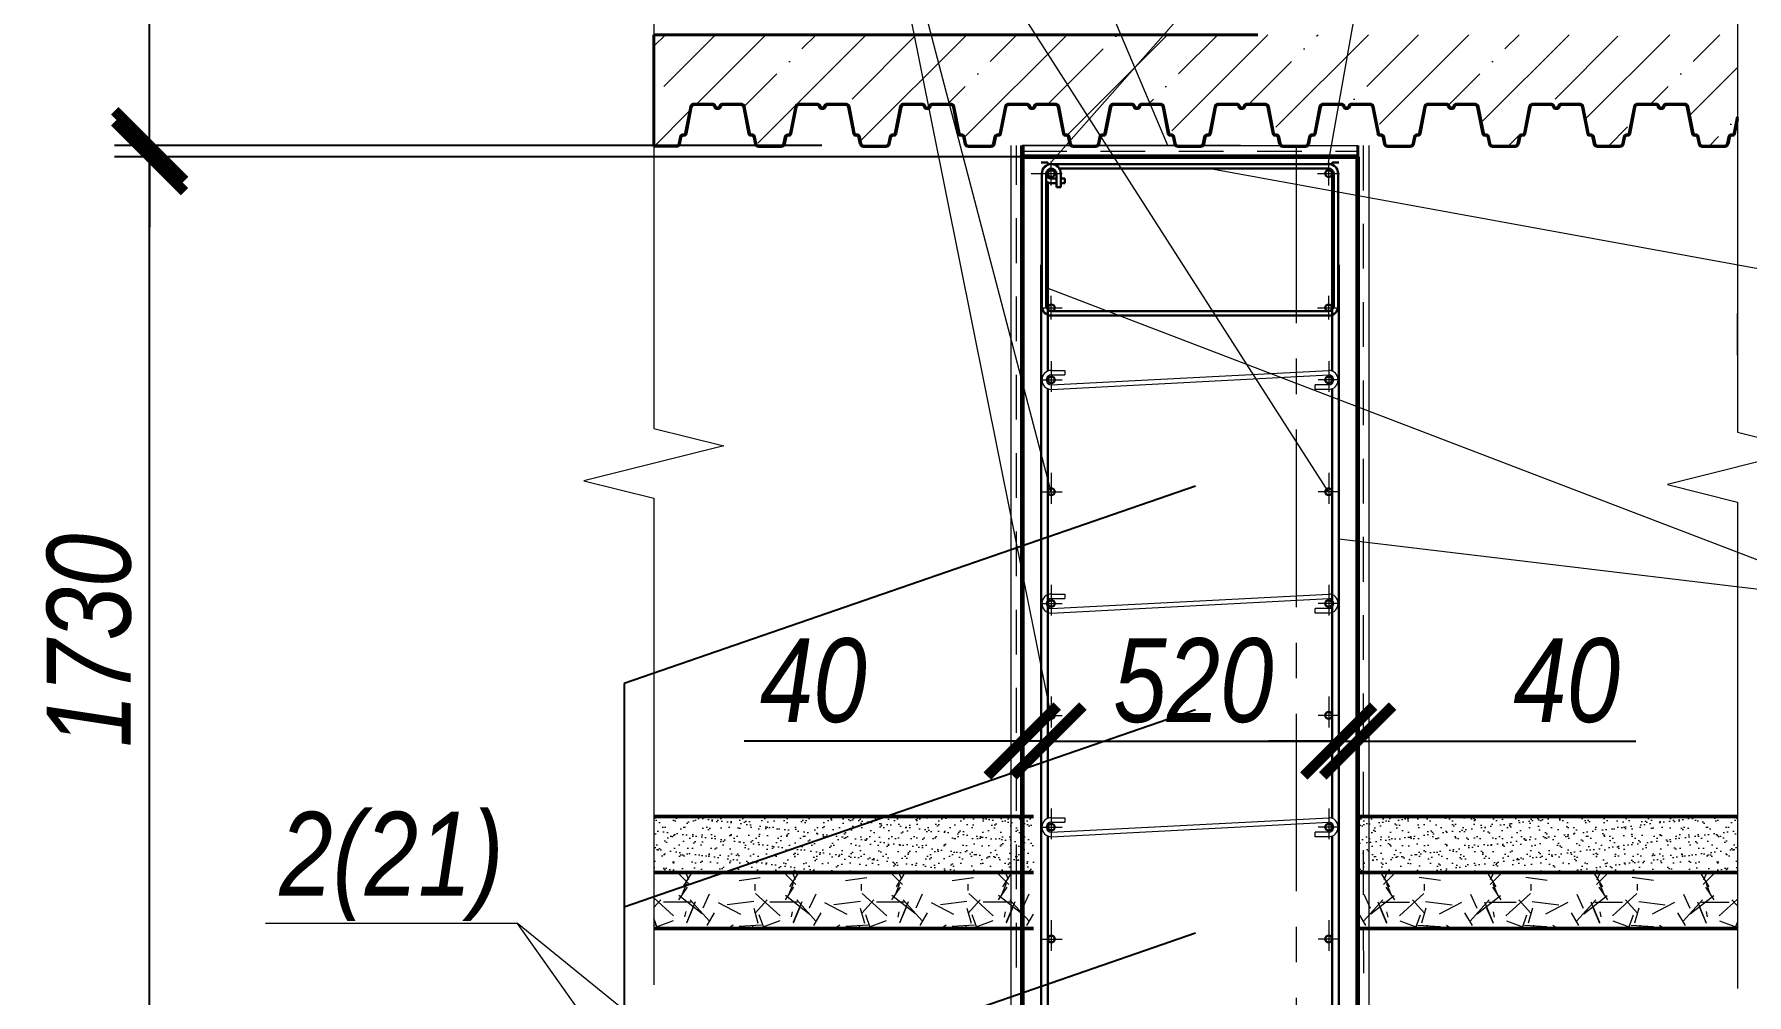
# Model space of a CAD drawing. Header units: millimetres. Extents: x 1582001 to 3303937, y 226471 to 491235.
# Drawn here: x 1839145 to 1845270, y 328805 to 332241 of the extents above; entities that cross this region are included whole.
import ezdxf

# ---------------------------------------------------------------- set-up
doc = ezdxf.new("R2010")
doc.units = ezdxf.units.MM
doc.linetypes.add('CENTER', pattern=[50.8, 31.75, -6.35, 6.35, -6.35])
doc.linetypes.add('DASHDOT', pattern=[25.4, 12.7, -6.35, 0, -6.35])
doc.layers.get('Defpoints').update_dxf_attribs({"color": 255, "lineweight": 30})
for name, color, linetype, lineweight in [('A-Wall-G', 22, 'Continuous', 50), ('армирование', 20, 'Continuous', 30), ('Монолит', 234, 'Continuous', 60), ('Осевые', 214, 'DASHDOT', 13), ('Оси', 251, 'CENTER', 9), ('перекрытия', 7, 'Continuous', 40), ('Размеры', 7, 'Continuous', 18), ('Стены несущие', 7, 'Continuous', 40)]:
    doc.layers.add(name, color=color, linetype=linetype, lineweight=lineweight)
doc.styles.get("Standard").update_dxf_attribs({"font": 'ARIALNI.TTF', "height": 300})
doc.styles.add('Текст', font='ARIALNI.TTF')
doc.dimstyles.new('х2', dxfattribs={"dimscale": 100, "dimtxt": 2.5, "dimasz": 2.5, "dimexe": 1.25, "dimexo": 0.625, "dimtad": 1, "dimdec": 0, "dimlfac": 0.5, "dimtxsty": 'Standard', "dimblk": 'ARCHTICK', "dimcen": 2.5, "dimadec": 0, "dimazin": 0, "dimtfac": 1, "dimtdec": 0, "dimtmove": 0, "dimatfit": 3, "dimfxl": 0, "dimarcsym": 0})
pattern_1 = [(45, (311969.05, 67226.4), (-179.605122, 179.605122), []), (45, (312148.65, 67226.4), (-179.605122, 179.605122), [317.5, -63.5, 0, -63.5])]

# ---------------------------------------------------------------- blocks, each defined once
blk = doc.blocks.new('_ArchTick')
at = {"color": 0, "linetype": 'ByBlock', "const_width": 0.15}
blk.add_lwpolyline([(-0.5, -0.5), (0.5, 0.5)], dxfattribs=at)
blk = doc.blocks.new('*D1297')
at = {"layer": 'Defpoints', "color": 0, "lineweight": -3, "ltscale": 100, "transparency": 16777216}
for p in [(1842770.6, 329883.2), (1843810.6, 329883.2), (1843810.6, 329712.8)]:
    blk.add_point(p, dxfattribs=at)
at = {"layer": 'Размеры', "color": 0, "lineweight": -2, "ltscale": 100, "transparency": 16777216}
for p, q in [((1842770.6, 329820.7), (1842770.6, 329587.8)), ((1843810.6, 329820.7), (1843810.6, 329587.8)), ((1842770.6, 329712.8), (1843810.6, 329712.8))]:
    blk.add_line(p, q, dxfattribs=at)
at = {"layer": 'Размеры', "color": 0, "lineweight": -2, "ltscale": 100, "transparency": 16777216, "xscale": 250, "yscale": 250, "zscale": 250, "rotation": 180}
blk.add_blockref('_ArchTick', (1842770.6, 329712.8), dxfattribs=at)
at = {"layer": 'Размеры', "color": 0, "lineweight": -2, "ltscale": 100, "transparency": 16777216, "xscale": 250, "yscale": 250, "zscale": 250}
blk.add_blockref('_ArchTick', (1843810.6, 329712.8), dxfattribs=at)
at = {"layer": 'Размеры', "color": 0, "ltscale": 100, "transparency": 16777216, "insert": (1843290.6, 329928.5), "char_height": 300, "attachment_point": 5}
blk.add_mtext('520', dxfattribs=at)
blk = doc.blocks.new('*D1298')
at = {"layer": 'Defpoints', "color": 0, "lineweight": -3, "ltscale": 100, "transparency": 16777216}
for p in [(1843878.4, 329924.1), (1843810.6, 329752.4), (1843878.4, 329712.8)]:
    blk.add_point(p, dxfattribs=at)
at = {"layer": 'Размеры', "color": 0, "lineweight": -2, "ltscale": 100, "transparency": 16777216}
for p, q in [((1843878.4, 329861.6), (1843878.4, 329587.8)), ((1843810.6, 329712.8), (1843560.6, 329712.8)), ((1843810.6, 329712.8), (1843878.4, 329712.8)), ((1843878.4, 329712.8), (1844873.2, 329712.8)), ((1843810.6, 329689.9), (1843810.6, 329587.8))]:
    blk.add_line(p, q, dxfattribs=at)
at = {"layer": 'Размеры', "color": 0, "lineweight": -2, "ltscale": 100, "transparency": 16777216, "xscale": 250, "yscale": 250, "zscale": 250}
blk.add_blockref('_ArchTick', (1843810.6, 329712.8), dxfattribs=at)
at = {"layer": 'Размеры', "color": 0, "lineweight": -2, "ltscale": 100, "transparency": 16777216, "xscale": 250, "yscale": 250, "zscale": 250, "rotation": 180}
blk.add_blockref('_ArchTick', (1843878.4, 329712.8), dxfattribs=at)
at = {"layer": 'Размеры', "color": 0, "ltscale": 100, "transparency": 16777216, "insert": (1844625.8, 329928.5), "char_height": 300, "attachment_point": 5}
blk.add_mtext('40', dxfattribs=at)
blk = doc.blocks.new('*D1299')
at = {"layer": 'Defpoints', "color": 0, "lineweight": -3, "ltscale": 100, "transparency": 16777216}
for p in [(1842678.6, 329843.6), (1842770.6, 329843.6), (1842678.6, 329712.8)]:
    blk.add_point(p, dxfattribs=at)
at = {"layer": 'Размеры', "color": 0, "lineweight": -2, "ltscale": 100, "transparency": 16777216}
for p, q in [((1842678.6, 329781.1), (1842678.6, 329587.8)), ((1842770.6, 329781.1), (1842770.6, 329587.8)), ((1842678.6, 329712.8), (1841683.8, 329712.8)), ((1842770.6, 329712.8), (1842678.6, 329712.8)), ((1842770.6, 329712.8), (1843020.6, 329712.8))]:
    blk.add_line(p, q, dxfattribs=at)
at = {"layer": 'Размеры', "color": 0, "lineweight": -2, "ltscale": 100, "transparency": 16777216, "xscale": 250, "yscale": 250, "zscale": 250}
blk.add_blockref('_ArchTick', (1842678.6, 329712.8), dxfattribs=at)
at = {"layer": 'Размеры', "color": 0, "lineweight": -2, "ltscale": 100, "transparency": 16777216, "xscale": 250, "yscale": 250, "zscale": 250, "rotation": 180}
blk.add_blockref('_ArchTick', (1842770.6, 329712.8), dxfattribs=at)
at = {"layer": 'Размеры', "color": 0, "ltscale": 100, "transparency": 16777216, "insert": (1841931.2, 329928.5), "char_height": 300, "attachment_point": 5}
blk.add_mtext('40', dxfattribs=at)
blk = doc.blocks.new('*D1300')
at = {"layer": 'Defpoints', "color": 0, "lineweight": -3, "ltscale": 100, "transparency": 16777216}
for p in [(1839557.4, 331802.6), (1842862.6, 331802.6), (1841778.6, 328342.6)]:
    blk.add_point(p, dxfattribs=at)
at = {"layer": 'Размеры', "color": 0, "lineweight": -2, "ltscale": 100, "transparency": 16777216}
for p, q in [((1842800.1, 331802.6), (1839432.4, 331802.6)), ((1839557.4, 328342.6), (1839557.4, 331802.6)), ((1841716.1, 328342.6), (1839432.4, 328342.6))]:
    blk.add_line(p, q, dxfattribs=at)
at = {"layer": 'Размеры', "color": 0, "lineweight": -2, "ltscale": 100, "transparency": 16777216, "xscale": 250, "yscale": 250, "zscale": 250}
for p, rotation in [((1839557.4, 331802.6), 90), ((1839557.4, 328342.6), 270)]:
    blk.add_blockref('_ArchTick', p, dxfattribs=dict(at, rotation=rotation))
at = {"layer": 'Размеры', "color": 0, "ltscale": 100, "transparency": 16777216, "insert": (1839341.7, 330072.6), "char_height": 300, "attachment_point": 5, "rotation": 90}
blk.add_mtext('1730', dxfattribs=at)
blk = doc.blocks.new('*D1309')
at = {"layer": 'Defpoints', "color": 0, "lineweight": -3, "ltscale": 100, "transparency": 16777216}
for p in [(1839557.4, 331842.6), (1842024.2, 331842.6), (1842024.2, 331802.6)]:
    blk.add_point(p, dxfattribs=at)
at = {"layer": 'Размеры', "color": 0, "lineweight": -2, "ltscale": 100, "transparency": 16777216}
for p, q in [((1839557.4, 331842.6), (1839557.4, 332832.9)), ((1841961.7, 331842.6), (1839432.4, 331842.6)), ((1841961.7, 331802.6), (1839432.4, 331802.6)), ((1839557.4, 331802.6), (1839557.4, 331842.6)), ((1839557.4, 331802.6), (1839557.4, 331552.6))]:
    blk.add_line(p, q, dxfattribs=at)
at = {"layer": 'Размеры', "color": 0, "lineweight": -2, "ltscale": 100, "transparency": 16777216, "xscale": 250, "yscale": 250, "zscale": 250}
for p, rotation in [((1839557.4, 331842.6), 270), ((1839557.4, 331802.6), 90)]:
    blk.add_blockref('_ArchTick', p, dxfattribs=dict(at, rotation=rotation))
at = {"layer": 'Размеры', "color": 0, "ltscale": 100, "transparency": 16777216, "insert": (1839341.7, 332587.8), "char_height": 300, "attachment_point": 5, "rotation": 90}
blk.add_mtext('20', dxfattribs=at)
blk = doc.blocks.new('1')
at = {"layer": 'перекрытия', "lineweight": 40, "ltscale": 100}
for p, q in [((132.3, 142.3), (113.5, 46.8)), ((134, 141.9), (115.3, 46.5)), ((209.6, 151.8), (143.9, 151.8)), ((209.6, 150), (143.9, 150)), ((229.8, 137.8), (225.5, 137.8)), ((229.8, 136), (225.5, 136)), ((311.4, 151.8), (245.6, 151.8)), ((311.4, 150), (245.6, 150)), ((321.2, 141.9), (340, 46.5)), ((323, 142.3), (341.8, 46.8)), ((507.3, 142.3), (488.5, 46.8)), ((509, 141.9), (490.3, 46.5)), ((584.6, 151.8), (518.9, 151.8)), ((584.6, 150), (518.9, 150)), ((604.8, 137.8), (600.5, 137.8)), ((604.8, 136), (600.5, 136)), ((686.4, 151.8), (620.6, 151.8)), ((686.4, 150), (620.6, 150)), ((696.2, 141.9), (715, 46.5)), ((698, 142.3), (716.8, 46.8)), ((0, 1.8), (80.3, 1.8)), ((95, 33.9), (90.3, 10)), ((96.7, 33.5), (92, 9.7)), ((107.4, 41.8), (104.6, 41.8)), ((107.4, 40), (104.6, 40)), ((347.8, 41.8), (350.7, 41.8)), ((347.8, 40), (350.7, 40)), ((358.5, 33.5), (363.2, 9.7)), ((360.3, 33.9), (365, 10)), ((375, 1.8), (455.3, 1.8)), ((375, 0), (455.3, 0)), ((470, 33.9), (465.3, 10)), ((470, 33.9), (465.3, 10)), ((471.7, 33.5), (467, 9.7)), ((471.7, 33.5), (467, 9.7)), ((482.4, 41.8), (479.6, 41.8)), ((482.4, 41.8), (479.6, 41.8)), ((482.4, 40), (479.6, 40)), ((482.4, 40), (479.6, 40)), ((722.8, 41.8), (725.7, 41.8)), ((722.8, 40), (725.7, 40)), ((733.5, 33.5), (738.2, 9.7)), ((735.3, 33.9), (740, 10)), ((750, 1.8), (830.3, 1.8)), ((750, 0), (830.3, 0))]:
    blk.add_line(p, q, dxfattribs=at)
for centre, radius, start, end in [((143.9, 140), 11.8, 90, 168.87383), ((143.9, 140), 10, 90, 168.87383), ((209.6, 142), 9.8, 7.18076, 90), ((209.6, 142), 8, 7.18076, 90), ((225.5, 144), 8, 187.18076, 270), ((225.5, 144), 6.2, 187.18076, 270), ((229.8, 144), 6.2, 270, 352.81924), ((229.8, 144), 8, 270, 352.81924), ((245.6, 142), 9.8, 90, 172.81924), ((245.6, 142), 8, 90, 172.81924), ((311.4, 140), 11.8, 11.12617, 90), ((311.4, 140), 10, 11.12617, 90), ((518.9, 140), 11.8, 90, 168.87383), ((518.9, 140), 10, 90, 168.87383), ((584.6, 142), 9.8, 7.18076, 90), ((584.6, 142), 8, 7.18076, 90), ((600.5, 144), 8, 187.18076, 270), ((600.5, 144), 6.2, 187.18076, 270), ((604.8, 144), 6.2, 270, 352.81924), ((604.8, 144), 8, 270, 352.81924), ((620.6, 142), 9.8, 90, 172.81924), ((620.6, 142), 8, 90, 172.81924), ((686.4, 140), 11.8, 11.12617, 90), ((686.4, 140), 10, 11.12617, 90), ((80.3, 12), 10.2, 270, 348.87383), ((80.3, 12), 12, 270, 348.87383), ((104.6, 32), 9.8, 90, 168.87383), ((104.6, 32), 8, 90, 168.87383), ((107.4, 48), 6.2, 270, 348.87383), ((107.4, 48), 8, 270, 348.87383), ((347.8, 48), 8, 191.12617, 270), ((347.8, 48), 6.2, 191.12617, 270), ((350.7, 32), 9.8, 11.12617, 90), ((350.7, 32), 8, 11.12617, 90), ((375, 12), 12, 191.12617, 270), ((375, 12), 10.2, 191.12617, 270), ((455.3, 12), 10.2, 270, 348.87383), ((455.3, 12), 10.2, 270, 348.87383), ((455.3, 12), 12, 270, 348.87383), ((455.3, 12), 12, 270, 348.87383), ((479.6, 32), 9.8, 90, 168.87383), ((479.6, 32), 9.8, 90, 168.87383), ((479.6, 32), 8, 90, 168.87383), ((479.6, 32), 8, 90, 168.87383), ((482.4, 48), 6.2, 270, 348.87383), ((482.4, 48), 6.2, 270, 348.87383), ((482.4, 48), 8, 270, 348.87383), ((482.4, 48), 8, 270, 348.87383), ((722.8, 48), 8, 191.12617, 270), ((722.8, 48), 6.2, 191.12617, 270), ((725.7, 32), 9.8, 11.12617, 90), ((725.7, 32), 8, 11.12617, 90), ((750, 12), 12, 191.12617, 270), ((750, 12), 10.2, 191.12617, 270)]:
    blk.add_arc(centre, radius, start, end, dxfattribs=at)

msp = doc.modelspace()

# ---------------------------------------------------------------- hatches: boundary and pattern name
at = {"layer": 'Размеры', "ltscale": 100}
h = msp.add_hatch(dxfattribs=at)
h.set_pattern_fill('ANSI35', color=256, scale=40, style=0)
h.set_pattern_definition(pattern_1)
h.paths.add_polyline_path([(1843520.8, 331988.7), (1843520.8, 332239.5), (1841361, 332239.5), (1841361, 331841.3), (1841441.2, 331841.3), (1841492.9, 331980), (1841504.8, 331991.3), (1841674.6, 331991.1), (1841683.9, 331981.8), (1841736, 331841.3), (1841816.2, 331841.3), (1841868.2, 331981.8), (1841879.8, 331991.3), (1842047.4, 331991.3), (1842054.9, 331988.6), (1842111, 331841.3), (1842191.2, 331841.3), (1842250.4, 331990.4), (1842422.4, 331991.3), (1842429, 331989.2), (1842486, 331841.3), (1842566.2, 331841.3), (1842623.7, 331989.6), (1842801.1, 331990.7), (1842861, 331841.3), (1842941.2, 331841.3), (1843001.7, 331990.9), (1843175.6, 331990.8), (1843236, 331841.3), (1843316.2, 331841.3), (1843373.3, 331989.3)])
h = msp.add_hatch(dxfattribs=at)
h.set_pattern_fill('ANSI35', color=256, scale=40, style=0)
h.set_pattern_definition(pattern_1)
h.paths.add_polyline_path([(1845236.2, 331958.1), (1845236.2, 332239.5), (1843236, 332239.5), (1843236, 331841.3), (1843316.2, 331841.3), (1843367.9, 331980), (1843379.8, 331991.3), (1843549.6, 331991.1), (1843558.9, 331981.8), (1843611, 331841.3), (1843691.2, 331841.3), (1843743.2, 331981.8), (1843754.8, 331991.3), (1843922.4, 331991.3), (1843929.9, 331988.6), (1843986, 331841.3), (1844066.2, 331841.3), (1844125.4, 331990.4), (1844297.4, 331991.3), (1844304, 331989.2), (1844361, 331841.3), (1844441.2, 331841.3), (1844498.7, 331989.6), (1844676.1, 331990.7), (1844736, 331841.3), (1844816.2, 331841.3), (1844876.7, 331990.9), (1845050.6, 331990.8), (1845111, 331841.3), (1845191.2, 331841.3)])
h = msp.add_hatch(dxfattribs=at)
h.set_pattern_fill('AR-SAND', color=256, style=0)
h.set_pattern_definition([(142.5, (3376007.395, 53498.973), (1.6000313, 48.9413237), [0, -38.608, 0, -43.18, 0, -41.275]), (172.5, (3376007.395, 53498.973), (-44.9523283, 71.68251), [0, -20.828, 0, -34.798, 0, -13.335]), (212.5, (3376038.637, 53498.973), (-79.099237, 0.1437185), [0, -12.7, 0, -45.72, 0, -59.69]), (222.5, (3376038.64, 53498.973), (-76.3556452, 22.2929323), [0, -6.35, 0, -29.972, 0, -34.29])])
h.paths.add_polyline_path([(1842718.6, 329442.6), (1842718.6, 329242.6), (1841361, 329242.6), (1841361, 329442.6)])
h = msp.add_hatch(dxfattribs=at)
h.set_pattern_fill('AR-SAND', color=256, style=0)
h.set_pattern_definition([(37.5, (310589.81, 53498.973), (-1.6000313, 48.9413237), [0, -38.608, 0, -43.18, 0, -41.275]), (7.5, (310589.81, 53498.973), (44.9523283, 71.68251), [0, -20.828, 0, -34.798, 0, -13.335]), (327.5, (310558.57, 53498.973), (79.099237, 0.1437185), [0, -12.7, 0, -45.72, 0, -59.69]), (317.5, (310558.57, 53498.973), (76.3556452, 22.2929323), [0, -6.35, 0, -29.972, 0, -34.29])])
h.paths.add_polyline_path([(1843878.6, 329442.6), (1843878.6, 329242.6), (1845236.2, 329242.6), (1845236.2, 329442.6)])
h = msp.add_hatch(dxfattribs=at)
h.set_pattern_fill('GRAVEL', color=256, scale=15, style=0)
h.set_pattern_definition([(311.9872, (3375733.075, 53879.973), (3048.0025899, -3429.00421343), [51.25815, -5074.575]), (355.0303, (3375767.365, 53841.873), (-4572.00739593, 380.9973113), [87.96075, -8708.1]), (47.4896, (3375854.995, 53834.253), (-3809.99722775, -4191.00409387), [62.0223, -6140.205]), (272.7263, (3376003.585, 53739.003), (-380.99834562, 7619.997548), [80.10075, -7929.96]), (247.1663, (3376007.395, 53658.993), (1905.00540833, 4572.0025995), [78.5451, -7775.97]), (182.7263, (3375976.915, 53586.603), (7619.997548, 380.99834562), [80.10075, -7929.96]), (142.3058, (3375896.905, 53582.793), (4953.00312919, -3809.99660355), [105.9291, -10486.965]), (107.7447, (3375813.085, 53647.563), (-2667.00533482, 8382.0024309), [100.008, -9900.795]), (58.5704, (3375782.605, 53742.813), (3048.0007853, 4952.994174), [80.37195, -7956.825]), (4.7636, (3375824.515, 53811.393), (-4190.99670796, -380.9964244), [91.75695, -4496.085]), (317.6026, (3375915.955, 53819.013), (4572.00013759, -4190.9945476), [118.6617, -11747.52]), (41.1859, (3375626.395, 53735.193), (2666.9983011, 2285.9964836), [40.50075, -4009.59]), (8.5308, (3375656.875, 53761.863), (-4952.99243934, -762.00192), [77.0523, -7628.19]), (315, (3375733.07, 53773.3), (8e-14, -380.99974), [53.88135, -484.9335]), (336.8014, (3375759.745, 53819.013), (-1905.0064238, 762.0033411), [29.01615, -2872.59]), (248.1986, (3375786.415, 53807.58), (381.0002673, 1143.0007363), [41.0349, -2010.72]), (149.0362, (3375771.175, 53769.483), (-1142.9987932, 762.0005938), [66.648, -2154.945]), (18.4349, (3375714.02, 53803.77), (-762.000348, -380.999433), [48.19305, -1156.635]), (163.6105, (3376007.395, 53807.583), (-3810.0021021, 1142.9976225), [67.5132, -6683.82]), (109.6538, (3375942.625, 53826.633), (1523.9957533, -4190.9940733), [56.63985, -5607.33]), (246.8014, (3375714.025, 53879.973), (762.0033411, 1905.0064238), [58.032, -2843.58]), (196.3895, (3375691.165, 53826.633), (3810.0021021, 1142.9976225), [67.5132, -6683.82]), (200.556, (3376007.395, 53571.363), (1905.0023646, 761.9990754), [65.10525, -3190.155]), (245.2249, (3375946.435, 53548.503), (1904.99556054, 4190.99805392), [54.5508, -5400.54]), (113.1986, (3375710.215, 53498.973), (-762.0033411, 1905.0064238), [58.032, -2843.58]), (162.646, (3375687.355, 53552.313), (4953.00026728, -1523.99770134), [63.86745, -6322.86]), (110.556, (3375896.905, 53498.973), (761.9990754, -1905.0023646), [32.5527, -3222.72]), (78.6901, (3375733.075, 53498.97), (380.9981194, 1523.995119), [19.42725, -1923.3]), (14.0362, (3375736.885, 53518.02), (-1143.000803, -380.9993406), [78.5451, -1492.3575]), (353.991, (3375813.085, 53537.073), (-3809.99438166, 380.99911028), [72.79005, -7206.21]), (236.3099, (3375771.17, 53735.19), (381.000131, 761.999265), [54.9486, -1318.767]), (186.8428, (3375740.695, 53689.473), (-6477.0026785, -762.00341275), [95.93355, -9497.4]), (119.0546, (3375645.445, 53678.043), (1523.9964549, -2666.9936416), [39.2262, -3883.41]), (90, (3375626.4, 53712.33), (381, 381), [22.86, -358.14]), (59.7436, (3375820.705, 53548.503), (-1523.99677003, -2666.99865487), [52.93005, -5240.085]), (131.9872, (3375847.375, 53594.223), (-3048.0025899, 3429.00421343), [102.51645, -5023.32]), (180, (3375778.8, 53670.42), (-381, 381), [99.06, -281.94]), (214.6952, (3375679.735, 53670.423), (3809.99339864, 2667.00025357), [60.2415, -5963.895]), (285.9454, (3375630.205, 53636.133), (381.000972, -1524.0036305), [55.47435, -2718.255]), (332.354, (3375645.445, 53582.793), (7238.99745735, -3810.00239621), [90.32175, -8941.875]), (4.5739, (3375725.455, 53540.883), (4953.00114071, 380.99815668), [95.55435, -9459.87]), (4.5739, (3375725.455, 53540.883), (4953.00114071, 380.99815668), [95.55435, -9459.87])])
h.paths.add_polyline_path([(1841361, 329042.6), (1841361, 329242.6), (1842718.6, 329242.6), (1842718.6, 329042.6)])
h = msp.add_hatch(dxfattribs=at)
h.set_pattern_fill('GRAVEL', color=256, scale=15, style=0)
h.set_pattern_definition([(228.0128, (310864.132, 53879.973), (-3048.0025899, -3429.00421343), [51.25815, -5074.575]), (184.9697, (310829.842, 53841.873), (4572.00739593, 380.9973113), [87.96075, -8708.1]), (132.5104, (310742.212, 53834.253), (3809.99722775, -4191.00409387), [62.0223, -6140.205]), (267.2737, (310593.622, 53739.003), (380.99834562, 7619.997548), [80.10075, -7929.96]), (292.8337, (310589.812, 53658.993), (-1905.00540833, 4572.0025995), [78.5451, -7775.97]), (357.2737, (310620.292, 53586.603), (-7619.997548, 380.99834562), [80.10075, -7929.96]), (37.6942, (310700.302, 53582.793), (-4953.00312919, -3809.99660355), [105.9291, -10486.965]), (72.2553, (310784.122, 53647.563), (2667.00533482, 8382.0024309), [100.008, -9900.795]), (121.4296, (310814.602, 53742.813), (-3048.0007853, 4952.994174), [80.37195, -7956.825]), (175.2364, (310772.69, 53811.393), (4190.99670796, -380.9964244), [91.75695, -4496.085]), (222.3974, (310681.252, 53819.013), (-4572.00013759, -4190.9945476), [118.6617, -11747.52]), (138.8141, (310970.81, 53735.193), (-2666.9983011, 2285.9964836), [40.50075, -4009.59]), (171.4692, (310940.332, 53761.863), (4952.99243934, -762.00192), [77.0523, -7628.19]), (225, (310864.13, 53773.3), (-8e-14, -380.99974), [53.88135, -484.9335]), (203.1986, (310837.46, 53819.013), (1905.0064238, 762.0033411), [29.01615, -2872.59]), (291.8014, (310810.79, 53807.58), (-381.0002673, 1143.0007363), [41.0349, -2010.72]), (30.9638, (310826.03, 53769.483), (1142.9987932, 762.0005938), [66.648, -2154.945]), (161.5651, (310883.18, 53803.77), (762.000348, -380.999433), [48.19305, -1156.635]), (16.3895, (310589.812, 53807.583), (3810.0021021, 1142.9976225), [67.5132, -6683.82]), (70.3462, (310654.582, 53826.633), (-1523.9957533, -4190.9940733), [56.63985, -5607.33]), (293.1986, (310883.18, 53879.973), (-762.0033411, 1905.0064238), [58.032, -2843.58]), (343.6105, (310906.042, 53826.633), (-3810.0021021, 1142.9976225), [67.5132, -6683.82]), (339.444, (310589.81, 53571.363), (-1905.0023646, 761.9990754), [65.10525, -3190.155]), (294.7751, (310650.772, 53548.503), (-1904.99556054, 4190.99805392), [54.5508, -5400.54]), (66.8014, (310886.99, 53498.973), (762.0033411, 1905.0064238), [58.032, -2843.58]), (17.354, (310909.852, 53552.313), (-4953.00026728, -1523.99770134), [63.86745, -6322.86]), (69.444, (310700.3, 53498.973), (-761.9990754, -1905.0023646), [32.5527, -3222.72]), (101.3099, (310864.13, 53498.97), (-380.9981194, 1523.995119), [19.42725, -1923.3]), (165.9638, (310860.32, 53518.02), (1143.000803, -380.9993406), [78.5451, -1492.3575]), (186.009, (310784.122, 53537.073), (3809.99438166, 380.99911028), [72.79005, -7206.21]), (303.6901, (310826.03, 53735.19), (-381.000131, 761.999265), [54.9486, -1318.767]), (353.1572, (310856.512, 53689.473), (6477.0026785, -762.00341275), [95.93355, -9497.4]), (60.9454, (310951.76, 53678.043), (-1523.9964549, -2666.9936416), [39.2262, -3883.41]), (90, (310970.8, 53712.33), (-381, 381), [22.86, -358.14]), (120.2564, (310776.502, 53548.503), (1523.99677003, -2666.99865487), [52.93005, -5240.085]), (48.0128, (310749.832, 53594.223), (3048.0025899, 3429.00421343), [102.51645, -5023.32]), (0, (310818.4, 53670.42), (381, 381), [99.06, -281.94]), (325.3048, (310917.472, 53670.423), (-3809.99339864, 2667.00025357), [60.2415, -5963.895]), (254.0546, (310967, 53636.133), (-381.000972, -1524.0036305), [55.47435, -2718.255]), (207.646, (310951.762, 53582.793), (-7238.99745735, -3810.00239621), [90.32175, -8941.875]), (175.4261, (310871.752, 53540.883), (-4953.00114071, 380.99815668), [95.55435, -9459.87]), (175.4261, (310871.752, 53540.883), (-4953.00114071, 380.99815668), [95.55435, -9459.87])])
h.paths.add_polyline_path([(1845236.2, 329042.6), (1845236.2, 329242.6), (1843878.6, 329242.6), (1843878.6, 329042.6)])

# ---------------------------------------------------------------- linework, layer by layer
at = {"layer": 'A-Wall-G', "color": 0, "ltscale": 100}
for p, q in [((1842718.6, 329442.6), (1841361, 329442.6)), ((1843878.6, 329442.6), (1845236.2, 329442.6)), ((1842718.6, 329242.6), (1841361, 329242.6)), ((1843878.6, 329242.6), (1845236.2, 329242.6)), ((1842718.6, 329042.6), (1841361, 329042.6)), ((1843878.6, 329042.6), (1845236.2, 329042.6))]:
    msp.add_line(p, q, dxfattribs=at)
at = {"layer": 'армирование'}
for p, q in [((1842746.6, 331782.6), (1842770.6, 331782.6)), ((1842748.6, 331268.6), (1842748.6, 331742.6)), ((1842764.6, 331268.6), (1842764.6, 331742.6)), ((1842764.6, 331268.6), (1842764.6, 331742.6)), ((1842764.6, 331268.6), (1842764.6, 331742.6)), ((1842770.6, 331774.5), (1842770.6, 331782.6)), ((1842770.6, 331729.2), (1842770.6, 331756.1)), ((1842782.6, 331776.6), (1843774.6, 331776.6)), ((1842788.6, 331770.6), (1842788.6, 331770.6)), ((1842800.6, 331694.6), (1842800.6, 331742.6)), ((1842811.4, 331760.6), (1843774.6, 331760.6)), ((1842811.4, 331760.6), (1843774.6, 331760.6)), ((1842811.4, 331760.6), (1843774.6, 331760.6)), ((1842816.6, 331694.6), (1842816.6, 331742.6)), ((1843786.6, 331782.6), (1843810.6, 331782.6)), ((1843786.6, 331774.5), (1843786.6, 331782.6)), ((1843786.6, 331255.2), (1843786.6, 331756.1)), ((1843792.6, 331268.6), (1843792.6, 331742.6)), ((1843808.6, 331268.6), (1843808.6, 331742.6)), ((1842770.6, 331261.2), (1842770.6, 331710.8)), ((1842800.6, 331724.6), (1842782.6, 331724.6)), ((1842800.6, 331708.6), (1842782.6, 331708.6)), ((1842800.6, 331694.6), (1842816.6, 331694.6)), ((1842830.6, 331724.6), (1842816.6, 331724.6)), ((1842830.6, 331708.6), (1842816.6, 331708.6)), ((1842830.6, 331708.6), (1842830.6, 331724.6)), ((1842746.6, 328288.6), (1842746.6, 331415.9)), ((1842770.6, 331036.5), (1842770.6, 331415.9)), ((1843786.6, 331036.5), (1843786.6, 331415.9)), ((1843810.6, 328288.6), (1843810.6, 331415.9)), ((1843774.6, 331250.6), (1842782.6, 331250.6)), ((1843774.6, 331234.6), (1842782.6, 331234.6)), ((1842770.6, 330991.2), (1842770.6, 331018.1)), ((1843786.6, 330991.2), (1843786.6, 331018.1)), ((1842770.6, 329436.5), (1842770.6, 330972.8)), ((1843786.6, 329436.5), (1843786.6, 330972.8)), ((1842770.6, 330191.2), (1842770.6, 330218.1)), ((1843786.6, 330191.2), (1843786.6, 330218.1)), ((1842770.6, 329391.2), (1842770.6, 329418.1)), ((1843786.6, 329391.2), (1843786.6, 329418.1)), ((1842770.6, 328636.5), (1842770.6, 329372.8)), ((1843786.6, 328636.5), (1843786.6, 329372.8))]:
    msp.add_line(p, q, dxfattribs=at)
at = {"layer": 'армирование', "lineweight": 20}
for p, q in [((1842782.6, 331038.6), (1842830.6, 331038.6)), ((1842782.6, 330986.6), (1843774.6, 331038.6)), ((1842782.6, 331022.6), (1842830.6, 331022.6)), ((1842782.6, 330970.6), (1843774.6, 331022.6)), ((1842830.6, 331038.6), (1842830.6, 331022.6)), ((1843774.6, 330986.6), (1843726.6, 330986.6)), ((1843726.6, 330970.6), (1843726.6, 330986.6)), ((1843774.6, 330970.6), (1843726.6, 330970.6)), ((1842782.6, 330238.6), (1842830.6, 330238.6)), ((1842782.6, 330186.6), (1843774.6, 330238.6)), ((1842782.6, 330222.6), (1842830.6, 330222.6)), ((1842782.6, 330170.6), (1843774.6, 330222.6)), ((1842830.6, 330238.6), (1842830.6, 330222.6)), ((1843774.6, 330186.6), (1843726.6, 330186.6)), ((1843726.6, 330170.6), (1843726.6, 330186.6)), ((1843774.6, 330170.6), (1843726.6, 330170.6)), ((1842782.6, 329438.6), (1842830.6, 329438.6)), ((1842782.6, 329386.6), (1843774.6, 329438.6)), ((1842782.6, 329422.6), (1842830.6, 329422.6)), ((1842782.6, 329370.6), (1843774.6, 329422.6)), ((1842830.6, 329438.6), (1842830.6, 329422.6)), ((1843774.6, 329386.6), (1843726.6, 329386.6)), ((1843726.6, 329370.6), (1843726.6, 329386.6)), ((1843774.6, 329370.6), (1843726.6, 329370.6))]:
    msp.add_line(p, q, dxfattribs=at)
at = {"layer": 'армирование'}
for centre in [(1842782.6, 331742.6), (1843774.6, 331742.6), (1842782.6, 331262.6), (1843774.6, 331262.6), (1842782.6, 331004.6), (1843774.6, 331004.6), (1842782.6, 330604.6), (1843774.6, 330604.6), (1842782.6, 330204.6), (1843774.6, 330204.6), (1842782.6, 329804.6), (1843774.6, 329804.6), (1842782.6, 329404.6), (1843774.6, 329404.6), (1842782.6, 329004.6), (1843774.6, 329004.6)]:
    msp.add_circle(centre, 12, dxfattribs=at)
for centre, radius, start, end in [((1842782.6, 331742.6), 34, 90, 180), ((1842782.6, 331742.6), 34, 90, 180), ((1842782.6, 331742.6), 18, 0, 180), ((1842782.6, 331742.6), 18, 90, 270), ((1842782.6, 331742.6), 34, 0, 90), ((1843774.6, 331742.6), 34, 0, 90), ((1843774.6, 331742.6), 18, 0, 90), ((1842782.6, 331742.6), 34, 238.03428, 270), ((1842782.6, 331268.6), 34, 180, 270), ((1842782.6, 331268.6), 18, 180, 270), ((1843774.6, 331268.6), 18, 270, 0), ((1843774.6, 331268.6), 34, 270, 0)]:
    msp.add_arc(centre, radius, start, end, dxfattribs=at)
at = {"layer": 'армирование', "lineweight": 20}
for centre, radius, start, end in [((1842782.6, 331004.6), 34, 90, 270), ((1842782.6, 331004.6), 18, 90, 270), ((1843774.6, 331004.6), 34, 270, 90), ((1843774.6, 331004.6), 18, 270, 90), ((1842782.6, 330204.6), 34, 90, 270), ((1842782.6, 330204.6), 18, 90, 270), ((1843774.6, 330204.6), 34, 270, 90), ((1843774.6, 330204.6), 18, 270, 90), ((1842782.6, 329404.6), 34, 90, 270), ((1842782.6, 329404.6), 18, 90, 270), ((1843774.6, 329404.6), 34, 270, 90), ((1843774.6, 329404.6), 18, 270, 90)]:
    msp.add_arc(centre, radius, start, end, dxfattribs=at)
at = {"layer": 'Монолит'}
for p, q in [((1842678.6, 331842.6), (1842678.6, 328342.6)), ((1843878.6, 331802.6), (1842678.6, 331802.6)), ((1843878.6, 328342.6), (1843878.6, 331802.6))]:
    msp.add_line(p, q, dxfattribs=at)
at = {"layer": 'Осевые', "ltscale": 50}
for p, q in [((1842710.3, 331742.6), (1842820.8, 331742.6)), ((1842710.3, 331742.6), (1842820.8, 331742.6)), ((1842710.3, 331742.6), (1842820.8, 331742.6)), ((1842782.6, 331700.2), (1842782.6, 331785.5)), ((1843734.8, 331742.6), (1843812.8, 331742.6)), ((1843734.8, 331742.6), (1843812.8, 331742.6)), ((1843734.8, 331742.6), (1843812.8, 331742.6)), ((1843774.6, 331700.2), (1843774.6, 331785.5)), ((1842782.6, 331220.2), (1842782.6, 331305.5)), ((1843774.6, 331220.2), (1843774.6, 331305.5)), ((1842742.8, 331262.6), (1842820.8, 331262.6)), ((1843734.8, 331262.6), (1843812.8, 331262.6)), ((1842782.6, 331071.8), (1842782.6, 330961.7)), ((1843774.6, 331071.8), (1843774.6, 330961.7)), ((1842742.8, 331004.6), (1842820.8, 331004.6)), ((1843814.4, 331004.6), (1843736.4, 331004.6)), ((1842782.6, 330671.8), (1842782.6, 330561.7)), ((1843774.6, 330671.8), (1843774.6, 330561.7)), ((1842742.8, 330604.6), (1842820.8, 330604.6)), ((1843814.4, 330604.6), (1843736.4, 330604.6)), ((1842782.6, 330271.8), (1842782.6, 330161.7)), ((1843774.6, 330271.8), (1843774.6, 330161.7)), ((1842742.8, 330204.6), (1842820.8, 330204.6)), ((1843814.4, 330204.6), (1843736.4, 330204.6)), ((1842782.6, 329871.8), (1842782.6, 329761.7)), ((1843774.6, 329871.8), (1843774.6, 329761.7)), ((1842742.8, 329804.6), (1842820.8, 329804.6)), ((1843814.4, 329804.6), (1843736.4, 329804.6)), ((1842782.6, 329471.8), (1842782.6, 329361.7)), ((1843774.6, 329471.8), (1843774.6, 329361.7)), ((1842742.8, 329404.6), (1842820.8, 329404.6)), ((1843814.4, 329404.6), (1843736.4, 329404.6)), ((1842782.6, 329071.8), (1842782.6, 328961.7)), ((1843774.6, 329071.8), (1843774.6, 328961.7)), ((1842742.8, 329004.6), (1842820.8, 329004.6)), ((1843814.4, 329004.6), (1843736.4, 329004.6))]:
    msp.add_line(p, q, dxfattribs=at)
at = {"layer": 'Оси', "ltscale": 20}
msp.add_line((1843658.6, 331842.6), (1843658.6, 324092.4), dxfattribs=at)
at = {"layer": 'перекрытия', "lineweight": 40, "ltscale": 100}
for p, q in [((1842993.2, 331981.8), (1842974.5, 331886.3)), ((1842995, 331981.4), (1842976.2, 331885.9)), ((1843070.6, 331991.3), (1843004.8, 331991.3)), ((1843070.6, 331989.5), (1843004.8, 331989.5)), ((1843090.7, 331977.3), (1843086.5, 331977.3)), ((1843172.4, 331991.3), (1843106.6, 331991.3)), ((1843172.4, 331989.5), (1843106.6, 331989.5)), ((1843182.2, 331981.4), (1843201, 331885.9)), ((1843183.9, 331981.8), (1843202.7, 331886.3)), ((1843368.2, 331981.8), (1843349.5, 331886.3)), ((1843370, 331981.4), (1843351.2, 331885.9)), ((1843445.6, 331991.3), (1843379.8, 331991.3)), ((1843445.6, 331989.5), (1843379.8, 331989.5)), ((1843465.7, 331977.3), (1843461.5, 331977.3)), ((1843520.8, 331991.3), (1843481.6, 331991.3)), ((1843520.8, 331989.5), (1843481.6, 331989.5)), ((1844868.2, 331981.8), (1844849.5, 331886.3)), ((1844870, 331981.4), (1844851.2, 331885.9)), ((1844945.6, 331991.3), (1844879.8, 331991.3)), ((1844945.6, 331989.5), (1844879.8, 331989.5)), ((1844965.7, 331977.3), (1844961.5, 331977.3)), ((1845047.4, 331991.3), (1844981.6, 331991.3)), ((1845047.4, 331989.5), (1844981.6, 331989.5)), ((1845057.2, 331981.4), (1845076, 331885.9)), ((1845058.9, 331981.8), (1845077.7, 331886.3)), ((1843090.7, 331975.5), (1843086.5, 331975.5)), ((1843465.7, 331975.5), (1843461.5, 331975.5)), ((1844965.7, 331975.5), (1844961.5, 331975.5)), ((1845236.2, 331946.2), (1845224.5, 331886.3)), ((1845236.2, 331936.9), (1845226.2, 331885.9)), ((1842955.9, 331873.4), (1842951.2, 331849.5)), ((1842957.7, 331873), (1842953, 331849.2)), ((1842968.4, 331881.3), (1842965.5, 331881.3)), ((1842968.4, 331879.5), (1842965.5, 331879.5)), ((1843208.8, 331881.3), (1843211.6, 331881.3)), ((1843208.8, 331879.5), (1843211.6, 331879.5)), ((1843219.5, 331873), (1843224.2, 331849.2)), ((1843221.3, 331873.4), (1843226, 331849.5)), ((1843330.9, 331873.4), (1843326.2, 331849.5)), ((1843330.9, 331873.4), (1843326.2, 331849.5)), ((1843332.7, 331873), (1843328, 331849.2)), ((1843332.7, 331873), (1843328, 331849.2)), ((1843343.4, 331881.3), (1843340.5, 331881.3)), ((1843343.4, 331881.3), (1843340.5, 331881.3)), ((1843343.4, 331879.5), (1843340.5, 331879.5)), ((1843343.4, 331879.5), (1843340.5, 331879.5)), ((1844830.9, 331873.4), (1844826.2, 331849.5)), ((1844832.7, 331873), (1844828, 331849.2)), ((1844843.4, 331881.3), (1844840.5, 331881.3)), ((1844843.4, 331879.5), (1844840.5, 331879.5)), ((1845083.8, 331881.3), (1845086.6, 331881.3)), ((1845083.8, 331879.5), (1845086.6, 331879.5)), ((1845094.5, 331873), (1845099.2, 331849.2)), ((1845096.3, 331873.4), (1845101, 331849.5)), ((1845205.9, 331873.4), (1845201.2, 331849.5)), ((1845205.9, 331873.4), (1845201.2, 331849.5)), ((1845207.7, 331873), (1845203, 331849.2)), ((1845207.7, 331873), (1845203, 331849.2)), ((1845218.4, 331881.3), (1845215.5, 331881.3)), ((1845218.4, 331881.3), (1845215.5, 331881.3)), ((1845218.4, 331879.5), (1845215.5, 331879.5)), ((1845218.4, 331879.5), (1845215.5, 331879.5)), ((1842861, 331841.3), (1842941.2, 331841.3)), ((1843236, 331841.3), (1843316.2, 331841.3)), ((1843236, 331839.5), (1843316.2, 331839.5)), ((1844736, 331841.3), (1844816.2, 331841.3)), ((1845111, 331841.3), (1845191.2, 331841.3)), ((1845111, 331839.5), (1845191.2, 331839.5))]:
    msp.add_line(p, q, dxfattribs=at)
for centre, radius, start, end in [((1843004.8, 331979.5), 11.8, 90, 168.87383), ((1843004.8, 331979.5), 10, 90, 168.87383), ((1843070.6, 331981.5), 9.8, 7.18076, 90), ((1843070.6, 331981.5), 8, 7.18076, 90), ((1843086.5, 331983.5), 8, 187.18076, 270), ((1843086.5, 331983.5), 6.2, 187.18076, 270), ((1843090.7, 331983.5), 6.2, 270, 352.81924), ((1843090.7, 331983.5), 8, 270, 352.81924), ((1843106.6, 331981.5), 9.8, 90, 172.81924), ((1843106.6, 331981.5), 8, 90, 172.81924), ((1843172.4, 331979.5), 11.8, 11.12617, 90), ((1843172.4, 331979.5), 10, 11.12617, 90), ((1843379.8, 331979.5), 11.8, 90, 168.87383), ((1843379.8, 331979.5), 10, 90, 168.87383), ((1843445.6, 331981.5), 9.8, 7.18076, 90), ((1843445.6, 331981.5), 8, 7.18076, 90), ((1843461.5, 331983.5), 8, 187.18076, 270), ((1843461.5, 331983.5), 6.2, 187.18076, 270), ((1843465.7, 331983.5), 6.2, 270, 352.81924), ((1843465.7, 331983.5), 8, 270, 352.81924), ((1843481.6, 331981.5), 9.8, 90, 172.81924), ((1843481.6, 331981.5), 8, 90, 172.81924), ((1844879.8, 331979.5), 11.8, 90, 168.87383), ((1844879.8, 331979.5), 10, 90, 168.87383), ((1844945.6, 331981.5), 9.8, 7.18076, 90), ((1844945.6, 331981.5), 8, 7.18076, 90), ((1844961.5, 331983.5), 8, 187.18076, 270), ((1844961.5, 331983.5), 6.2, 187.18076, 270), ((1844965.7, 331983.5), 6.2, 270, 352.81924), ((1844965.7, 331983.5), 8, 270, 352.81924), ((1844981.6, 331981.5), 9.8, 90, 172.81924), ((1844981.6, 331981.5), 8, 90, 172.81924), ((1845047.4, 331979.5), 11.8, 11.12617, 90), ((1845047.4, 331979.5), 10, 11.12617, 90), ((1842965.5, 331871.5), 9.8, 90, 168.87383), ((1842965.5, 331871.5), 8, 90, 168.87383), ((1842968.4, 331887.5), 6.2, 270, 348.87383), ((1842968.4, 331887.5), 8, 270, 348.87383), ((1843208.8, 331887.5), 8, 191.12617, 270), ((1843208.8, 331887.5), 6.2, 191.12617, 270), ((1843211.6, 331871.5), 9.8, 11.12617, 90), ((1843211.6, 331871.5), 8, 11.12617, 90), ((1843340.5, 331871.5), 9.8, 90, 168.87383), ((1843340.5, 331871.5), 9.8, 90, 168.87383), ((1843340.5, 331871.5), 8, 90, 168.87383), ((1843340.5, 331871.5), 8, 90, 168.87383), ((1843343.4, 331887.5), 6.2, 270, 348.87383), ((1843343.4, 331887.5), 6.2, 270, 348.87383), ((1843343.4, 331887.5), 8, 270, 348.87383), ((1843343.4, 331887.5), 8, 270, 348.87383), ((1844840.5, 331871.5), 9.8, 90, 168.87383), ((1844840.5, 331871.5), 8, 90, 168.87383), ((1844843.4, 331887.5), 6.2, 270, 348.87383), ((1844843.4, 331887.5), 8, 270, 348.87383), ((1845083.8, 331887.5), 8, 191.12617, 270), ((1845083.8, 331887.5), 6.2, 191.12617, 270), ((1845086.6, 331871.5), 9.8, 11.12617, 90), ((1845086.6, 331871.5), 8, 11.12617, 90), ((1845215.5, 331871.5), 9.8, 90, 168.87383), ((1845215.5, 331871.5), 9.8, 90, 168.87383), ((1845215.5, 331871.5), 8, 90, 168.87383), ((1845215.5, 331871.5), 8, 90, 168.87383), ((1845218.4, 331887.5), 6.2, 270, 348.87383), ((1845218.4, 331887.5), 6.2, 270, 348.87383), ((1845218.4, 331887.5), 8, 270, 348.87383), ((1845218.4, 331887.5), 8, 270, 348.87383), ((1842941.2, 331851.5), 10.2, 270, 348.87383), ((1842941.2, 331851.5), 12, 270, 348.87383), ((1843236, 331851.5), 12, 191.12617, 270), ((1843236, 331851.5), 10.2, 191.12617, 270), ((1843316.2, 331851.5), 10.2, 270, 348.87383), ((1843316.2, 331851.5), 10.2, 270, 348.87383), ((1843316.2, 331851.5), 12, 270, 348.87383), ((1843316.2, 331851.5), 12, 270, 348.87383), ((1844816.2, 331851.5), 10.2, 270, 348.87383), ((1844816.2, 331851.5), 12, 270, 348.87383), ((1845111, 331851.5), 12, 191.12617, 270), ((1845111, 331851.5), 10.2, 191.12617, 270), ((1845191.2, 331851.5), 10.2, 270, 348.87383), ((1845191.2, 331851.5), 10.2, 270, 348.87383), ((1845191.2, 331851.5), 12, 270, 348.87383), ((1845191.2, 331851.5), 12, 270, 348.87383)]:
    msp.add_arc(centre, radius, start, end, dxfattribs=at)
at = {"layer": 'Размеры', "lineweight": 9, "ltscale": 100}
for p, q in [((1843199.3, 331842.6), (1842135, 334359.9)), ((1842781.8, 329804.6), (1842093.9, 333228.5)), ((1843773.8, 330604.6), (1842093.9, 333228.5)), ((1842781.8, 330604.6), (1842093.9, 333228.5)), ((1842781.4, 331782.6), (1844027.1, 333197.2)), ((1843773.4, 331782.6), (1844027.1, 333197.2)), ((1843350.6, 331760.6), (1847531.2, 330996.9)), ((1842770.6, 331332.6), (1845706.9, 330209)), ((1843810.6, 330436.3), (1845706.9, 330209)), ((1840873.6, 329059.6), (1839971.4, 329059.6)), ((1841877.8, 327640.6), (1840873.6, 329059.6)), ((1841877.8, 328244.6), (1840873.6, 329059.6))]:
    msp.add_line(p, q, dxfattribs=at)
at = {"layer": 'Размеры', "linetype": 'Continuous', "ltscale": 20}
for p, q in [((1842638.6, 328342.6), (1842638.6, 331842.6)), ((1842658.6, 331702.6), (1842658.6, 331842.6)), ((1842678.6, 331842.6), (1843878.3, 331842.8)), ((1842678.6, 328342.6), (1842678.6, 331842.6)), ((1842678.6, 331822.6), (1842838.6, 331822.7)), ((1842678.6, 331802.6), (1843878.3, 331802.8)), ((1842958.6, 331822.7), (1843118.6, 331822.7)), ((1843238.6, 331822.7), (1843398.6, 331822.7)), ((1843518.6, 331822.7), (1843678.6, 331822.8)), ((1843798.6, 331822.8), (1843878.3, 331822.8)), ((1843878.3, 331842.6), (1843878.6, 328342.6)), ((1843898.3, 331842.7), (1843898.3, 331682.7)), ((1843918.3, 331842.7), (1843918.6, 328342.7)), ((1842658.6, 331422.6), (1842658.6, 331582.6)), ((1843898.3, 331562.7), (1843898.3, 331402.7)), ((1842658.6, 331142.6), (1842658.6, 331302.6)), ((1843898.3, 331282.7), (1843898.3, 331122.7)), ((1842658.6, 330862.6), (1842658.6, 331022.6)), ((1843898.3, 331002.7), (1843898.4, 330842.7)), ((1842658.6, 330582.6), (1842658.6, 330742.6)), ((1843898.4, 330722.7), (1843898.4, 330562.7)), ((1842658.6, 330302.6), (1842658.6, 330462.6)), ((1843898.4, 330442.7), (1843898.4, 330282.7)), ((1842658.6, 330022.6), (1842658.6, 330182.6)), ((1843898.4, 330162.7), (1843898.4, 330002.7)), ((1842658.6, 329742.6), (1842658.6, 329902.6)), ((1843898.5, 329882.7), (1843898.5, 329722.7)), ((1842658.6, 329462.6), (1842658.6, 329622.6)), ((1843898.5, 329602.7), (1843898.5, 329442.7)), ((1842658.6, 329182.6), (1842658.6, 329342.6)), ((1843898.5, 329322.7), (1843898.5, 329162.7)), ((1842658.6, 328902.6), (1842658.6, 329062.6)), ((1843898.5, 329042.7), (1843898.6, 328882.7))]:
    msp.add_line(p, q, dxfattribs=at)
at = {"layer": 'Размеры', "ltscale": 100}
for p, q in [((1842678.6, 331842.6), (1842678.6, 331442.6)), ((1843458.6, 331842.6), (1842678.6, 331842.6)), ((1843458.6, 331842.6), (1843878.3, 331842.6)), ((1843878.3, 331442.6), (1843878.3, 331842.6))]:
    msp.add_line(p, q, dxfattribs=at)
at = {"layer": 'Размеры', "linetype": 'Continuous', "ltscale": 50}
for p, q in [((1845236.2, 331092.6), (1845236.2, 331242.6)), ((1845236.2, 330292.6), (1845236.2, 330142.6))]:
    msp.add_line(p, q, dxfattribs=at)
at = {"layer": 'Размеры', "lineweight": 25, "ltscale": 100}
for p, q in [((1843298.6, 330624.9), (1841254.6, 329918.5)), ((1841254.6, 329918.5), (1841254.6, 325579.9)), ((1843298.6, 329824.9), (1841254.6, 329118.5)), ((1843297.8, 329024.9), (1841254.6, 328318.8))]:
    msp.add_line(p, q, dxfattribs=at)
at = {"layer": 'Размеры', "linetype": 'Continuous', "ltscale": 50}
for points in [[(1841361, 332847.9), (1841361, 330831), (1841611, 330768.5), (1841111, 330643.5), (1841361, 330581), (1841361, 328841.1)], [(1845236.2, 332834.5), (1845236.2, 330817.6), (1845486.2, 330755.1), (1844986.2, 330630.1), (1845236.2, 330567.6), (1845236.2, 328827.7)]]:
    msp.add_lwpolyline(points, dxfattribs=at)
at = {"layer": 'Стены несущие'}
for p, q in [((1841361, 331839.5), (1841361, 332239.5)), ((1841361, 332239.5), (1843520.8, 332239.5)), ((1843878.3, 331802.6), (1843878.3, 331842.6))]:
    msp.add_line(p, q, dxfattribs=at)

# ---------------------------------------------------------------- block references
at = {"layer": 'Размеры'}
for p in [(1841361, 331839.5), (1842111, 331839.5), (1843236, 331839.5), (1843986, 331839.5)]:
    msp.add_blockref('1', p, dxfattribs=at)

# ---------------------------------------------------------------- texts
at = {"layer": 'Размеры', "lineweight": 9, "ltscale": 100, "style": 'Текст'}
msp.add_text('2(21)', height=300, dxfattribs=at).set_placement((1840021.4, 329159.6))

# ---------------------------------------------------------------- dimensions: what is measured, and where the dimension line sits
at = {"layer": 'Размеры', "ltscale": 100}
for base, p1, p2, picture, middle in [((1839557.4, 331842.6), (1842024.2, 331802.6), (1842024.2, 331842.6), '*D1309', (1839341.7, 332587.8)), ((1839557.4, 331802.6), (1841778.6, 328342.6), (1842862.6, 331802.6), '*D1300', (1839341.7, 330072.6))]:
    dim = msp.add_linear_dim(base=base, p1=p1, p2=p2, angle=90, dimstyle='х2', override={"dimscale": 100, "dimlfac": 0.5, "dimtxsty": 'Standard', "dimblk1": 'ArchTick', "dimblk2": 'ArchTick', "dimsah": 1, "dimtmove": 0, "dimtolj": 0}, dxfattribs=at)
    dim.commit()
    dim.dimension.update_dxf_attribs({"geometry": picture, "text_midpoint": middle})
for base, p1, p2, picture, middle in [((1842678.6, 329712.8), (1842770.6, 329843.6), (1842678.6, 329843.6), '*D1299', (1841931.2, 329928.5)), ((1843878.4, 329712.8), (1843810.6, 329752.4), (1843878.4, 329924.1), '*D1298', (1844625.8, 329928.5))]:
    dim = msp.add_linear_dim(base=base, p1=p1, p2=p2, text='40', dimstyle='х2', override={"dimscale": 100, "dimlfac": 0.5, "dimtxsty": 'Standard', "dimblk1": 'ArchTick', "dimblk2": 'ArchTick', "dimsah": 1, "dimtmove": 0, "dimtolj": 0}, dxfattribs=at)
    dim.commit()
    dim.dimension.update_dxf_attribs({"geometry": picture, "text_midpoint": middle})
dim = msp.add_linear_dim(base=(1843810.6, 329712.8), p1=(1842770.6, 329883.2), p2=(1843810.6, 329883.2), dimstyle='х2', override={"dimscale": 100, "dimlfac": 0.5, "dimtxsty": 'Standard', "dimblk1": 'ArchTick', "dimblk2": 'ArchTick', "dimsah": 1, "dimtmove": 0, "dimtolj": 0}, dxfattribs=at)
dim.commit()
dim.dimension.update_dxf_attribs({"geometry": '*D1297', "text_midpoint": (1843290.6, 329928.5)})

doc.saveas('drawing.dxf')
